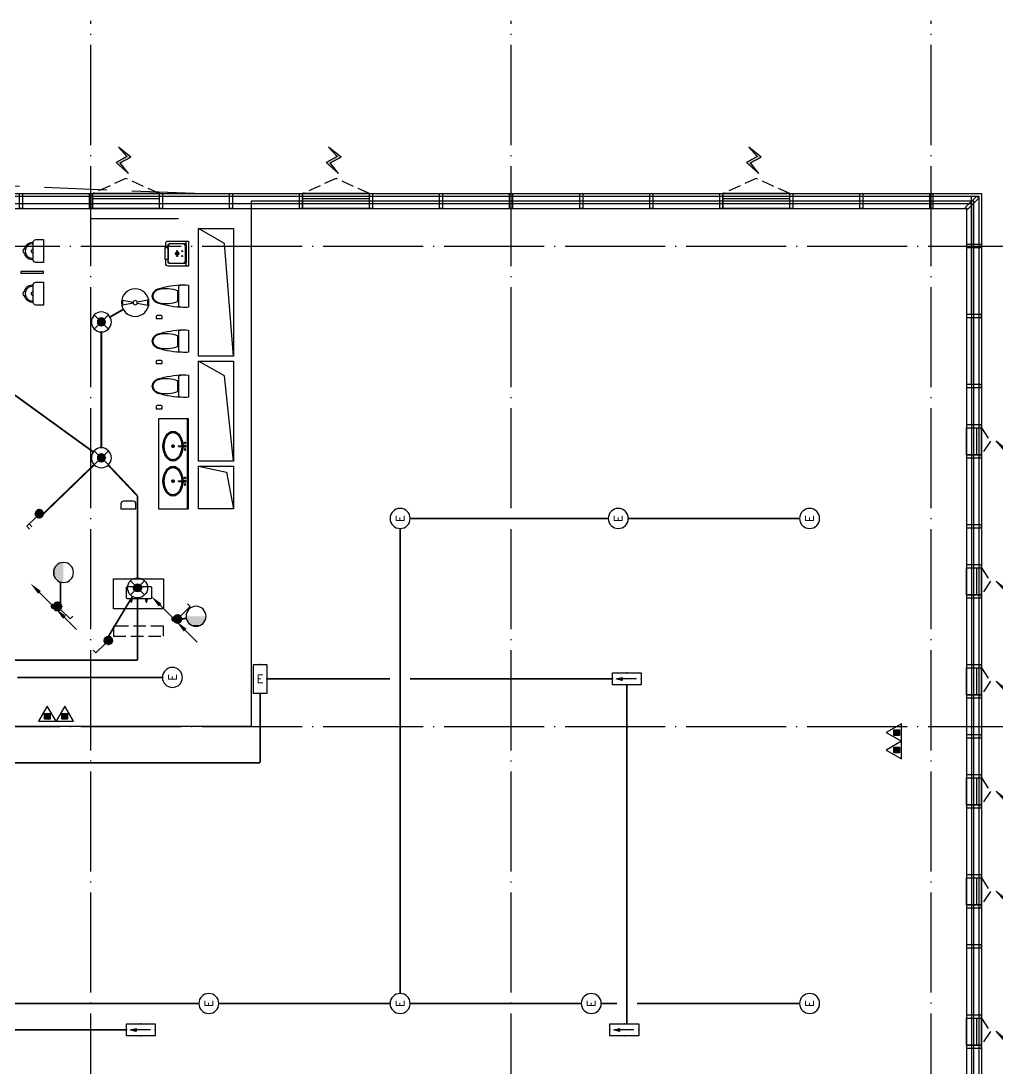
# Model space of a CAD drawing. Extents: x -2209072 to 495824, y -92434 to 572724.
# Drawn here: x 269612 to 289126, y 129070 to 150000 of the extents above; entities that cross this region are included whole.
import ezdxf
from ezdxf.enums import TextEntityAlignment as Align

# ---------------------------------------------------------------- set-up
doc = ezdxf.new("R2010")
doc.units = 0
doc.header["$LTSCALE"] = 1000
doc.header["$MEASUREMENT"] = 0
for name, pattern in [('6#7#幕墙$0$$1$DASH', [0.35, 0.25, -0.1]), ('6#7#幕墙$0$DASH', [0.35, 0.25, -0.1]), ('DASH', [0.35, 0.25, -0.1]), ('X-104 6#7#平面$0$104-1112 结构$0$$AUDIT_BAD_LTYPE1', [0]), ('X-104 6#7#平面$0$DASH', [0.35, 0.25, -0.1]), ('X-104 6#7#平面$0$DOTE', [2.4200000000000004, 2, -0.2, 0.02, -0.2])]:
    doc.linetypes.add(name, pattern=pattern)
doc.layers.get('0').update_dxf_attribs({"linetype": 'CONTINUOUS'})
for name, color, linetype in [('6#7#幕墙$0$04-电动窗', 1, 'CONTINUOUS'), ('6#7#幕墙$0$A-C_玻璃幕墙', 140, 'CONTINUOUS'), ('6#7#幕墙$0$A-C_窗', 140, 'CONTINUOUS'), ('6#7#幕墙$0$A-O_屋面', 201, 'CONTINUOUS'), ('6#7#幕墙$0$A-TECH_结构', 21, 'CONTINUOUS'), ('6#7#幕墙$0$A-金属背板', 30, 'CONTINUOUS'), ('EQUIP-动力', 3, 'CONTINUOUS'), ('EQUIP-照明', 3, 'CONTINUOUS'), ('LWIRE', 4, 'CONTINUOUS'), ('TEL_TEXT', 3, 'CONTINUOUS'), ('WIRE-应急', 2, 'DASH'), ('WIRE-照明', 1, 'CONTINUOUS'), ('X-104 6#7#平面$0$A-C_门', 150, 'CONTINUOUS'), ('X-104 6#7#平面$0$A-I_卫-洁具', 241, 'CONTINUOUS'), ('X-104 6#7#平面$0$A-SUR_看线', 231, 'CONTINUOUS'), ('X-104 6#7#平面$0$A-TECH_结构', 21, 'CONTINUOUS'), ('X-104 6#7#平面$0$A_AXIS-轴线', 36, 'X-104 6#7#平面$0$DOTE'), ('X-104 6#7#平面$0$A_STR-砌块墙', 121, 'CONTINUOUS'), ('X-104 6#7#平面$0$EQUIP_消防-01', 7, 'CONTINUOUS')]:
    doc.layers.add(name, color=color, linetype=linetype)
doc.layers.add('X-104 6#7#平面$0$000套内', color=226, linetype='CONTINUOUS', lineweight=30, plot=False)
doc.styles.add('_TEL_DIM', font='SIMPLEX', dxfattribs={"width": 0.8, "height": 3.5, "bigfont": 'HZTXT'})
doc.styles.get("Standard").update_dxf_attribs({"font": 'gbenor.shx', "bigfont": 'gbcbig.shx'})

# ---------------------------------------------------------------- blocks, each defined once
blk = doc.blocks.new('X-104 6#7#平面$0$gdfhgh')
at = {"layer": 'X-104 6#7#平面$0$A-TECH_结构'}
for points in [[(-13949.9988159241, 17000.00690131704), (-14130.25940066471, 19253.65571291689), (-14650.01309104642, 19550.00696363833)], [(-13950.012933149, 14900.01383486899), (-14130.27259844722, 16603.66986605473), (-14650.01287244412, 16900.01392670034)], [(-14650.01291631593, 14800.01390746157), (-14092.00567780575, 14682.55829400037), (-13950.01276622235, 13950.0138348722)]]:
    blk.add_lwpolyline(points, dxfattribs=at)
for points in [[(-14650.01309104642, 19550.00696363833), (-13950.00003277382, 19549.99999188408), (-13949.99957905343, 17000.00695494551), (-14650.01263732609, 17000.01392669976)], [(-14650.01287244412, 16900.01392670034), (-13950.01282032381, 16900.01385410951), (-13950.01286276482, 14900.01383486958), (-14650.01291488513, 14900.01390746047)], [(-14650.01291631593, 14800.01390746157), (-13950.01276622235, 14800.01390746157), (-13950.01276622235, 13950.0138348722), (-14650.01291631593, 13950.0138348722)]]:
    blk.add_lwpolyline(points, close=True, dxfattribs=at)
blk = doc.blocks.new('X-104 6#7#平面$0$meae')
for p, q in [((-215.039999999979, 0), (-243.7679999999818, 0)), ((-210, 5.039999999979045), (-210, 32.76000000000931)), ((-176.7359999999753, 0), (-204.9599999999627, 0)), ((-99.54815868195146, 8), (21.68149024352897, 14.3899337600451)), ((-99.54815868195146, -7.999999999941792), (-99.54815868195146, 8)), ((21.68149024352897, -14.3899337601033), (21.68149024352897, 14.3899337600451)), ((-210, -32.25599999999395), (-210, -5.039999999979045)), ((-99.54815868195146, -8.000000000058208), (21.68149024352897, -14.3899337601033))]:
    blk.add_line(p, q)
at = {"const_width": 0.8399999999999999}
blk.add_lwpolyline([(-209.5800000000163, -0.1400000000139698, -0.9999999999999999), (-210.4199999999837, -0.1400000000139698, -0.9999999999999999)], format="xyb", close=True, dxfattribs=at)
for points in [[(17.19145484233741, 81.35012003820157), (40, 81.35012003820157), (39.99999999994179, 51.35012003820157), (17.1914548422792, 51.35012003820157)], [(21.68149024352897, 21.35012003820157), (40, 21.35012003820157), (40, -21.35012003820157), (21.68149024352897, -21.35012003820157)], [(17.19145484233741, -81.35012003820157), (40, -81.35012003820157), (39.99999999994179, -51.35012003820157), (17.1914548422792, -51.35012003820157)]]:
    blk.add_lwpolyline(points, close=True)
blk.add_circle((-210, 0), 25.2)
blk.add_ellipse((-210, 0), major_axis=(0, -296.8388870928175), ratio=0.6737661697857759)
at = {"color": 8}
blk.add_open_spline([(-210, -271.838887092832), (-201.6286662275088, -271.838887092832), (-193.2556980797672, -270.8834744876949), (-176.5567826171755, -267.0318226981908), (-168.2292954665609, -264.1331208487391), (-151.7464247078751, -256.3412992825033), (-143.592075161112, -251.4461166422116), (-127.6688291439204, -239.6628589069005), (-119.9016611408442, -232.7743547918508), (-105.0053654383519, -217.100718463771), (-97.87740360945463, -208.3160983382841), (-84.50442564953119, -189.0367220979533), (-78.25994529254967, -178.5426552897552), (-66.86596525227651, -156.1005802754662), (-61.71665413689334, -144.1531549534993), (-52.68240508378949, -119.1104159536771), (-48.79751711455174, -106.0155586157343), (-42.41598126577446, -79.01830609660828), (-39.91934085072717, -65.11628590768669), (-36.39207964838715, -36.86706837144447), (-35.3614577781409, -22.5202054088586), (-34.79793056182098, 6.244822261855006), (-35.26502483320655, 20.66266644134885), (-37.68259151588427, 49.19399507466005), (-39.63306519814068, 63.30715293157846), (-44.95700291811954, 90.86129060061648), (-48.33046480413759, 104.3019146881416), (-56.39392556494568, 130.1611448710319), (-61.0838973345235, 142.5793309712317), (-71.62818411248736, 166.0733063118532), (-77.48238030000357, 177.1485642623738), (-90.15903716551838, 197.6798496269621), (-96.98112566315103, 207.1352148510632), (-111.3602107425686, 224.2113378457143), (-118.9163064261083, 231.8314545630128), (-134.510733252624, 245.1036245926516), (-142.547481424408, 250.7556368449004), (-158.868371842138, 260.0530890176306), (-167.1509793659789, 263.6999722997425), (-183.7976203592261, 269.0257272459567), (-192.162095878215, 270.7072330619558), (-208.8995512870024, 272.153067119536), (-217.2755150526064, 271.9185741905239), (-234.0031495776493, 269.526916392555), (-242.3573442720808, 267.3679324407713), (-258.9526960913208, 261.0731867576833), (-267.1936322519905, 256.9349128940958), (-283.3781850557425, 246.65468100406), (-291.3201072766096, 240.5117016318836), (-306.6623222918133, 226.2813428560039), (-314.0611830068519, 218.1942343084957), (-328.0653621423407, 200.2301868745126), (-334.6699371464783, 190.353927289194), (-346.859358667396, 169.044026111078), (-352.4439172392595, 157.6110181525), (-362.4072642970132, 133.476927122334), (-366.7859668953461, 120.7763437553076), (-374.1964356524404, 94.43610308453208), (-377.2281845823745, 80.79684587812517), (-381.8495765395346, 52.93462008907227), (-383.4392193020904, 38.71199739631265), (-385.1273327118251, 10.0537408667733), (-385.225804392132, -4.381569712015335), (-383.9285565786413, -33.08909023553133), (-382.5328362500295, -47.36097819061251), (-378.2902226594742, -75.36972922243876), (-375.4433290168527, -89.10625087702647), (-368.3874579074909, -115.6863969620317), (-364.1784936326439, -128.529630749661), (-354.5335200406262, -152.9902308470919), (-349.097582319926, -164.6071133053629), (-337.1786070214584, -186.3198765731067), (-330.6958189697471, -196.415140855941), (-316.9037533847149, -214.843760280055), (-309.5951420506462, -223.1764269854757), (-294.4000191528467, -237.9131964488188), (-286.5148495539906, -244.3169298697612), (-270.41386736813, -255.1213227973203), (-262.1997869724291, -259.5227866767091), (-245.6385630253353, -266.3373192788567), (-237.2919559226721, -268.7527736420161), (-222.6272707111784, -271.2949484957498), (-216.3134306632564, -271.838887092832), (-210, -271.838887092832)], degree=3, knots=[0, 0, 0, 0, 0.1541728099079682, 0.1541728099079682, 0.3083456198159364, 0.3083456198159364, 0.4625184297239047, 0.4625184297239047, 0.6166912396318729, 0.6166912396318729, 0.7708640495398411, 0.7708640495398411, 0.9250368594478093, 0.9250368594478093, 1.079209669355778, 1.079209669355778, 1.233382479263746, 1.233382479263746, 1.387555289171714, 1.387555289171714, 1.541728099079682, 1.541728099079682, 1.69590090898765, 1.69590090898765, 1.850073718895619, 1.850073718895619, 2.004246528803587, 2.004246528803587, 2.158419338711555, 2.158419338711555, 2.312592148619523, 2.312592148619523, 2.466764958527492, 2.466764958527492, 2.62093776843546, 2.62093776843546, 2.775110578343428, 2.775110578343428, 2.929283388251396, 2.929283388251396, 3.083456198159364, 3.083456198159364, 3.237629008067333, 3.237629008067333, 3.391801817975301, 3.391801817975301, 3.545974627883269, 3.545974627883269, 3.700147437791237, 3.700147437791237, 3.854320247699206, 3.854320247699206, 4.008493057607174, 4.008493057607174, 4.162665867515142, 4.162665867515142, 4.31683867742311, 4.31683867742311, 4.471011487331078, 4.471011487331078, 4.625184297239047, 4.625184297239047, 4.779357107147015, 4.779357107147015, 4.933529917054983, 4.933529917054983, 5.087702726962951, 5.087702726962951, 5.24187553687092, 5.24187553687092, 5.396048346778888, 5.396048346778888, 5.550221156686856, 5.550221156686856, 5.704393966594824, 5.704393966594824, 5.858566776502792, 5.858566776502792, 6.012739586410761, 6.012739586410761, 6.166912396318729, 6.166912396318729, 6.283185307179586, 6.283185307179586, 6.283185307179586, 6.283185307179586], dxfattribs=at)
blk = doc.blocks.new('X-104 6#7#平面$0$hgfasg')
for p, q in [((107.6506163835293, 211.7636099999945), (-107.650638883526, 211.7636099999945)), ((-220.78125, 0), (220.78125, 0)), ((-209.53125, 202.5), (209.53125, 202.5))]:
    blk.add_line(p, q)
blk.add_lwpolyline([(-209.53125, 202.5), (-220.9312574999931, 151.5815775000083), (-226.3893074999942, 102.226364999995), (-226.3893074999942, 50.1765075000003), (-220.78125, 0)])
for centre, radius, start, end in [((12.18639293921296, 562.4982811024092), 163.5812782416205, 110.4523908064364, 162.7522599272803), ((23.26483596065373, 555.5449209055951), 162.7261878014058, 133.1457353983645, 165.2214349415254), ((-1.124999835155904e-05, 580.3665348804789), 128.7061108459815, 46.85426460163555, 133.1457353983645), ((0, 595.1750179040682), 128.7061108459815, 69.54760919356356, 110.4523908064364), ((-12.18639293921296, 562.4982811024092), 163.5812782416205, 17.24774007271973, 69.54760919356356), ((-23.26485846065043, 555.5449209055951), 162.7261878014058, 14.77856505847465, 46.85426460163555), ((1596.893304158017, 70.5022373952088), 1822.905267548176, 162.7522599272803, 178.7776319832778), ((448.2021256943117, 443.44170022248), 602.2018211347165, 165.2214349415254, 202.6262561226716), ((-448.2021481943084, 443.44170022248), 602.2018211347165, 337.3737438773284, 14.77856505847465), ((-1596.893304158017, 70.5022373952088), 1822.905267548176, 1.222368016722242, 17.24774007271973), ((-236.25, 76.1718824999989), 463.3354349999999, 7.739946000358616, 15.82198200030497), ((-236.25, 76.1718824999989), 463.3354349999999, 350.5376780003206, 7.739946000358616)]:
    blk.add_arc(centre, radius, start, end)
blk = doc.blocks.new('X-104 6#7#平面$0$dsgdfg')
at = {"layer": 'X-104 6#7#平面$0$A_AXIS-轴线'}
for points in [[(93000.00000000017, -4500.000000000786), (93000.00000000006, 60899.99999999913)], [(101400.0000000001, -4500.000000000786), (101399.9999999999, 60899.99999999913)], [(109800.0000000001, -4500.000000000757), (109799.9999999999, 60899.99999999913)], [(-3999.999999999709, 56399.99999999919), (114300.0000000003, 56399.99999999849)], [(-3999.999999999825, 46799.99999999919), (114300.0000000002, 46799.99999999849)]]:
    blk.add_lwpolyline(points, dxfattribs=at)
blk = doc.blocks.new('X-104 6#7#平面$0$hgfd')
at = {"color": 8}
for p, q in [((-38.49999971458601, 228.000000048185), (38.50000028541399, 227.9999999518077)), ((3.335953806526959e-07, 266.5000000000036), (2.372253220528364e-07, 189.5000000000036))]:
    blk.add_line(p, q, dxfattribs=at)
for points in [[(250, -3.504792402964085e-07), (-249.9999999999927, 3.504792402964085e-07), (-249.9999994917889, 406.0000003504792, -0.4142135623732199), (-199.9999994292011, 456.0000002878987), (-119.9999994292084, 456.0000001877597), (-119.9999994166865, 466.000000187767), (120.0000005833208, 465.9999998122548), (120.0000005708062, 455.9999998122548), (200.000000570777, 455.9999997121158, -0.414213562372991), (250.0000005081893, 405.9999996495353)], [(175.000000062566, 49.99999974339516), (-174.9999999374049, 50.00000025659756, -0.4142135623730927), (-199.9999999061183, 75.00000028789145), (-199.9999995230974, 381.0000002878987, -0.414213562373095), (-174.9999994917962, 406.0000002565976), (175.0000005082111, 405.9999997434024, -0.4142135623731322), (200.0000004769245, 380.9999997121085), (200.0000000938744, 74.99999971210127, -0.4142135623730573)], [(250, -3.504792402964085e-07), (-249.9999999999927, 3.504792402964085e-07), (-249.9999999686988, 25.00000035048652, -0.4142135623730971), (-224.9999999373977, 50.00000031918535), (225.0000000625878, 49.99999968082193, -0.4142135623730932), (250.0000000313012, 24.99999964952804)]]:
    blk.add_lwpolyline(points, format="xyb", close=True)
blk.add_lwpolyline([(120.0000005708062, 455.9999998122548), (200.000000570777, 455.9999997121158, -0.414213562373095), (250.0000005081893, 405.9999996495353), (250, -3.504792402964085e-07), (-249.9999999999927, 3.504792402964085e-07), (-249.9999994917889, 406.0000003504792, -0.4142135623730929), (-199.9999994292011, 456.0000002878987), (-119.9999994292084, 456.0000001877597)], format="xyb")
blk.add_lwpolyline([(120.0000005082184, 405.9999998122476), (-119.9999994917889, 406.0000001877524), (-119.9999994166865, 466.000000187767), (120.0000005833208, 465.9999998122548)], close=True)
blk.add_lwpolyline([(150.0000000876389, 69.99999977469633), (-149.9999999123756, 70.00000022531094, -0.4142135623730976), (-199.9999998497879, 120.0000002878915), (-199.9999995543913, 356.0000002878842, -0.414213562373095), (-149.9999994918035, 406.0000002253037), (150.0000005081965, 405.9999997746963, -0.414213562373095), (200.0000004456087, 355.9999997121085), (200.0000001502194, 119.9999997121231, -0.4142135623731096)], format="xyb", close=True, dxfattribs=at)
for centre, radius in [((-49.99999971457146, 228.0000000625914), 10), ((2.854139893315732e-07, 228.0000000000036), 35), ((50.00000028542127, 227.9999999374159), 10), ((-49.99999983975431, 128.0000000625841), 10), ((50.00000016025297, 127.9999999374159), 10)]:
    blk.add_circle(centre, radius)
blk.add_circle((2.854139893315732e-07, 228.0000000000036), 25, dxfattribs=at)
blk = doc.blocks.new('X-104 6#7#平面$0$esafrg')
at = {"layer": 'X-104 6#7#平面$0$A-TECH_结构'}
blk.add_lwpolyline([(59400.00000000524, 58500.00000001559), (111200.0000000052, 58500.00000001559), (111200.0000000052, 37200.00000000979), (59400.00000000524, 37200.00000000979)], close=True, dxfattribs=at)
blk = doc.blocks.new('X-104 6#7#平面$0$dsfg')
at = {"layer": 'X-104 6#7#平面$0$A-I_卫-洁具', "ltscale": 0.1}
for p, q in [((-148.2067023912095, -464.9394409854285), (-154.5966361512546, -411.1732745558111)), ((-125.8167686311062, -411.1732745558111), (-154.5966361512546, -411.1732745558111)), ((-132.2067023911513, -464.9394409854285), (-125.8167686311062, -411.1732745558111)), ((151.7932976087322, -464.9394409854285), (145.4033638486871, -411.1732745558111)), ((145.4033638486871, -411.1732745558111), (174.1832313688355, -411.1732745558111)), ((167.7932976087905, -464.9394409854285), (174.1832313688355, -411.1732745558111)), ((-132.2067023912678, -464.9394409854285), (-148.2067023912095, -464.9394409854285)), ((151.7932976088487, -464.9394409854285), (167.7932976087905, -464.9394409854285))]:
    blk.add_line(p, q, dxfattribs=at)
for points in [[(-499.9999923167052, 0), (499.9999923167052, 0), (499.9999923167052, -600.000322500302), (-499.9999923167052, -600.000322500302)], [(-161.5568224294111, -411.1732745558111), (-161.5568224294111, -402.0140196775756), (-118.856582353008, -402.0140196775756), (-118.856582353008, -411.1732745558111)], [(181.143417646992, -411.1732745558111), (181.143417646992, -402.0140196775756), (138.4431775705889, -402.0140196775756), (138.4431775705889, -411.1732745558111)]]:
    blk.add_lwpolyline(points, close=True, dxfattribs=at)
blk.add_lwpolyline([(259.7932976087905, -172.0140196775756), (259.7932976087905, -382.0140196775756, -0.414213562373095), (239.7932976087905, -402.0140196775756), (-220.2067023912095, -402.0140196775756, -0.4142135623731127), (-240.2067023912095, -382.0140196775756), (-240.206702391195, -172.0140196775756, -0.4142135623730765), (-220.206702391195, -152.0140196775756), (239.7932976087905, -152.0140196775756, -0.414213562373095)], format="xyb", close=True, dxfattribs=at)
blk = doc.blocks.new('X-104 6#7#平面$0$A-toilet-F2$0$A-toilet-F3$0$xb')
for p, q in [((-228.5999999991618, 152.3999999994412), (-228.6000000010245, 9.313225746154785e-10)), ((-228.6000000010245, 9.313225746154785e-10), (228.6000000010245, -9.313225746154785e-10)), ((177.7999999998137, 203.2000000000698), (-177.7999999993481, 203.1999999994878)), ((228.6000000010245, -9.313225746154785e-10), (228.6000000005588, 152.3999999997905))]:
    blk.add_line(p, q)
for centre, radius, start, end in [((-6.349999998696148, 209.549999998766), 171.56755229355, 106.6068803142738, 182.1210963969083), ((-6.349999998696148, 209.549999998766), 146.16755229355, 87.87890362284142, 182.1210963969083), ((9.313225746154785e-10, 342.8999999993248), 63.50000000000001, 1.07073087239469, 178.9292691276053), ((1.396983861923218e-09, 203.1999999987893), 38.1, 0, 180), ((6.350000001490116, 209.549999998766), 146.16755229355, 357.8789036030917, 92.12109637715858), ((6.350000001490116, 209.549999998766), 171.56755229355, 357.8789036030917, 73.39311968572625), ((-177.7999999993481, 152.3999999992084), 50.8, 90, 180), ((177.8000000002794, 152.3999999997905), 50.8, 0, 90)]:
    blk.add_arc(centre, radius, start, end)
blk = doc.blocks.new('6#7#幕墙$0$$TCHSYS$WIN2D')
for p, q in [((-0.5, 0.5), (0.5, 0.5)), ((-0.5, 0.5), (-0.4999999999999999, -0.5)), ((0.5, 0.5), (0.4999999999999998, -0.5)), ((0.5, 0.1666666666666666), (-0.5, 0.1666666666666666)), ((0.5, -0.1666666666666667), (-0.5, -0.1666666666666667)), ((-0.4999999999999999, -0.5), (0.5, -0.5))]:
    blk.add_line(p, q)
blk = doc.blocks.new('6#7#幕墙$0$开启扇')
at = {"layer": '6#7#幕墙$0$04-电动窗'}
h = blk.add_hatch(color=1, dxfattribs=at)
h.dxf.hatch_style = 1
h.paths.add_polyline_path([(821.6062940545053, 978.427971974045), (650.8488076965987, 789.7622141640757), (867.35250232217, 672.4239701773629), (619.2655377878946, 452.7957594048355), (787.9690910027966, 662.5106454425556), (571.4653963772253, 779.8488894292684)])
at = {"layer": '6#7#幕墙$0$04-电动窗', "color": 1}
blk.add_lwpolyline([(821.6062940545053, 978.427971974045), (650.8488076965987, 789.7622141640757), (867.35250232217, 672.4239701773629), (619.2655377878946, 452.7957594048355), (787.9690910027966, 662.5106454425556), (571.4653963772253, 779.8488894292684), (821.6062940545053, 978.427971974045)], close=True, dxfattribs=at)
at = {"layer": '6#7#幕墙$0$A-C_窗', "linetype": '6#7#幕墙$0$DASH'}
blk.add_lwpolyline([(0, 49.99999999714782), (669.9999999999964, 349.9999999971478), (1340, 49.99999999714782)], dxfattribs=at)
at = {"layer": '6#7#幕墙$0$A-C_窗', "xscale": -1340, "yscale": 300, "zscale": 1340, "rotation": 180}
blk.add_blockref('6#7#幕墙$0$$TCHSYS$WIN2D', (670, -100), dxfattribs=at)
blk = doc.blocks.new('6#7#幕墙$0$ii')
blk.add_lwpolyline([(-1339.999257087533, -5.379672802519053e-05), (0.0007429124671034515, -5.379672802519053e-05), (0.0007429124671034515, -150.000053796728), (-1339.999257087533, -150.000053796728)], close=True)
blk = doc.blocks.new('6#7#幕墙$0$werfdfwsfsfsf')
at = {"layer": '6#7#幕墙$0$A-C_玻璃幕墙'}
for points in [[(110500.0121321176, 145529.9931756544), (110500.0121321176, 145469.9931756544), (110800.0060660798, 145469.9931756541), (110800.0060660798, 145529.9931756541)], [(110500.0121321176, 144129.9931756544), (110500.0121321176, 144069.9931756544), (110800.0060660798, 144069.9931756541), (110800.0060660798, 144129.9931756541)], [(110500.0121321176, 142729.9931756544), (110500.0121321176, 142669.9931756544), (110800.0060660798, 142669.9931756541), (110800.0060660798, 142729.9931756541)], [(110500.0121321176, 141329.9931756544), (110500.0121321176, 141269.9931756544), (110800.0060660798, 141269.9931756541), (110800.0060660798, 141329.9931756541)], [(110500.0121321176, 139929.9931756544), (110500.0121321176, 139869.9931756544), (110800.0060660798, 139869.9931756541), (110800.0060660798, 139929.9931756541)], [(110500.0121321176, 138529.9931756544), (110500.0121321176, 138469.9931756544), (110800.0060660798, 138469.9931756541), (110800.0060660798, 138529.9931756541)], [(110500.0121321176, 137129.9931756544), (110500.0121321176, 137069.9931756544), (110800.0060660798, 137069.9931756541), (110800.0060660798, 137129.9931756541)], [(110500.0121321176, 135729.9931756544), (110500.0121321176, 135669.9931756544), (110800.0060660798, 135669.9931756541), (110800.0060660798, 135729.9931756541)], [(110500.0121321176, 134329.9931756544), (110500.0121321176, 134269.9931756544), (110800.0060660798, 134269.9931756541), (110800.0060660798, 134329.9931756541)], [(110500.0121321176, 132929.9931756544), (110500.0121321176, 132869.9931756544), (110800.0060660798, 132869.9931756541), (110800.0060660798, 132929.9931756541)], [(110500.0121321175, 131529.9931756544), (110500.0121321175, 131469.9931756544), (110800.0060660798, 131469.9931756541), (110800.0060660798, 131529.9931756541)], [(110500.0121321175, 130129.9931756544), (110500.0121321175, 130069.9931756544), (110800.0060660798, 130069.9931756541), (110800.0060660798, 130129.9931756541)], [(110500.0121321175, 128729.9931756544), (110500.0121321175, 128669.9931756544), (110800.0060660798, 128669.9931756541), (110800.0060660798, 128729.9931756541)], [(110500.0121321175, 127329.9931756544), (110500.0121321175, 127269.9931756544), (110800.0060660798, 127269.9931756541), (110800.0060660798, 127329.9931756541)], [(110500.0121321175, 125929.9931756544), (110500.0121321175, 125869.9931756544), (110800.0060660798, 125869.9931756541), (110800.0060660798, 125929.9931756541)]]:
    blk.add_lwpolyline(points, close=True, dxfattribs=at)
blk = doc.blocks.new('6#7#幕墙$0$gdfgfdgdfgdfg')
at = {"layer": '6#7#幕墙$0$A-C_玻璃幕墙'}
for points in [[(91570.00606605326, 146550.0068243224), (91630.00606605326, 146550.0068243224), (91630.00606605361, 146249.9931760395), (91570.00606605361, 146249.9931760395)], [(92970.00606605326, 146550.0068243224), (93030.00606605326, 146550.0068243224), (93030.00606605361, 146249.9931760395), (92970.00606605361, 146249.9931760395)], [(94370.00606605326, 146550.0068243224), (94430.00606605326, 146550.0068243224), (94430.00606605361, 146249.9931760395), (94370.00606605361, 146249.9931760395)], [(95770.00606605326, 146550.0068243224), (95830.00606605326, 146550.0068243224), (95830.00606605361, 146249.9931760395), (95770.00606605361, 146249.9931760395)], [(97170.00606605326, 146550.0068243224), (97230.00606605326, 146550.0068243224), (97230.00606605361, 146249.9931760395), (97170.00606605361, 146249.9931760395)], [(98570.00606605326, 146550.0068243224), (98630.00606605326, 146550.0068243224), (98630.00606605361, 146249.9931760395), (98570.00606605361, 146249.9931760395)], [(99970.00606605326, 146550.0068243224), (100030.0060660533, 146550.0068243224), (100030.0060660536, 146249.9931760395), (99970.00606605361, 146249.9931760395)], [(101370.0060660533, 146550.0068243224), (101430.0060660533, 146550.0068243224), (101430.0060660536, 146249.9931760395), (101370.0060660536, 146249.9931760395)], [(102770.0060660533, 146550.0068243224), (102830.0060660533, 146550.0068243224), (102830.0060660536, 146249.9931760395), (102770.0060660536, 146249.9931760395)], [(104170.0060660533, 146550.0068243224), (104230.0060660533, 146550.0068243224), (104230.0060660536, 146249.9931760395), (104170.0060660536, 146249.9931760395)], [(105570.0060660533, 146550.0068243224), (105630.0060660533, 146550.0068243224), (105630.0060660536, 146249.9931760395), (105570.0060660536, 146249.9931760395)], [(106970.0060660533, 146550.0068243224), (107030.0060660533, 146550.0068243224), (107030.0060660536, 146249.9931760395), (106970.0060660536, 146249.9931760395)], [(108370.0060660533, 146550.0068243224), (108430.0060660533, 146550.0068243224), (108430.0060660536, 146249.9931760395), (108370.0060660536, 146249.9931760395)], [(109770.0060660533, 146550.0068243224), (109830.0060660533, 146550.0068243224), (109830.0060660536, 146249.9931760395), (109770.0060660536, 146249.9931760395)]]:
    blk.add_lwpolyline(points, close=True, dxfattribs=at)
blk = doc.blocks.new('6#7#幕墙$0$saklshkjdhkjsa')
at = {"layer": '6#7#幕墙$0$04-电动窗'}
h = blk.add_hatch(color=1, dxfattribs=at)
h.dxf.hatch_style = 1
h.paths.add_polyline_path([(102.2338169860595, 870.4167038586456), (272.9913033439661, 681.7509460486763), (56.48760871839477, 564.4127020619635), (304.5745732526702, 344.7844912894361), (135.8710200377682, 554.4993773271563), (352.3747146633395, 671.837621313869)])
at = {"layer": '6#7#幕墙$0$04-电动窗', "color": 1}
blk.add_lwpolyline([(102.2338169860595, 870.4167038586456), (272.9913033439661, 681.7509460486763), (56.48760871839477, 564.4127020619635), (304.5745732526702, 344.7844912894361), (135.8710200377682, 554.4993773271563), (352.3747146633395, 671.837621313869), (102.2338169860595, 870.4167038586456)], close=True, dxfattribs=at)
at = {"layer": '6#7#幕墙$0$A-C_玻璃幕墙'}
for points in [[(30, 50), (30, -250), (-30, -250), (-30, 50.02057706948108), (30.04609127351432, 50.02765407432162)], [(630.004855821433, 50), (630.004855821433, -250), (570.004855821433, -250), (570.004855821433, 50.02057706948108), (630.0509470949473, 50.02765407432162)]]:
    blk.add_lwpolyline(points, dxfattribs=at)
at = {"layer": '6#7#幕墙$0$A-C_窗', "linetype": 'ByBlock'}
for p, q in [((30, 50), (570.0130047173589, 50.00101096995786)), ((30, -250), (30, 50)), ((570.0130047173589, -249.9989890300421), (570.0130047173589, 50.00101096995786)), ((570.0130047173589, -49.99898903004214), (30, -50)), ((570.0130047173589, -149.9989890300421), (30, -150)), ((30, -250), (570.0130047173589, -249.9989890300421))]:
    blk.add_line(p, q, dxfattribs=at)
at = {"layer": '6#7#幕墙$0$A-C_窗', "linetype": '6#7#幕墙$0$$1$DASH'}
blk.add_lwpolyline([(570.0054820330115, 50.00101106122747), (300.0024279106292, 229.9969669721031), (30, 50.0000000000291)], dxfattribs=at)
blk = doc.blocks.new('6#7#幕墙$0$A$C616A6375')
at = {"layer": '6#7#幕墙$0$A-C_玻璃幕墙', "xscale": -1, "rotation": 270}
for p in [(-50.01137385820039, 16679.98635133788), (-50.01137386175105, 13879.9863513696), (-50.00000000005821, 11879.98149554817), (-50.00606605585199, 9679.986351369604), (-50.00530780357076, 7679.981495548171), (-49.98256010306068, 4879.981495548185)]:
    blk.add_blockref('6#7#幕墙$0$saklshkjdhkjsa', p, dxfattribs=at)
blk = doc.blocks.new('6#7#幕墙$0$jiao')
at = {"layer": '6#7#幕墙$0$A-C_窗'}
blk.add_lwpolyline([(51078.78679657619, -1171.21396170968), (51307.57359314061, -1400.000758274084), (51350.0000000118, -1357.574351402891), (51121.21320344738, -1128.787554838487)], close=True, dxfattribs=at)
blk = doc.blocks.new('6#7#幕墙$0$AUDIT_I_180910175819-0')
blk.add_lwpolyline([(-970.0129057173326, -5.379613548939233e-05), (0.0007429124671034515, -5.379672802519053e-05), (0.0007429124671034515, -150.000053796728), (-970.0129057173326, -150.0000537961356)], close=True)
blk = doc.blocks.new('6#7#幕墙')
at = {"layer": '6#7#幕墙$0$A-C_玻璃幕墙'}
for points in [[(236412.0235199668, 146550.0068243258), (288812.0235199668, 146550.0068243257), (288812.0235199669, 124650.0068243199), (236412.023519967, 124650.0068243201)], [(236462.0235199668, 146500.0068243258), (288762.0235199668, 146500.0068243257), (288762.0235199669, 124700.0068243199), (236462.023519967, 124700.0068243201)], [(236612.0235199668, 146350.0068243258), (288612.0235199668, 146350.0068243257), (288612.0235199669, 124850.0068243199), (236612.023519967, 124850.0068243201)]]:
    blk.add_lwpolyline(points, close=True, dxfattribs=at)
at = {"layer": '6#7#幕墙$0$A-O_屋面', "linetype": '6#7#幕墙$0$DASH', "ltscale": 5}
blk.add_lwpolyline([(273080.4280450331, 146550.0068243053), (233812.0227616904, 148130.0068242983), (233812.0227616904, 123350.0068242983), (274112.0227616886, 123350.0068242983), (274112.0227616886, 124650.0104818161)], dxfattribs=at)
at = {"layer": '6#7#幕墙$0$A-TECH_结构'}
blk.add_lwpolyline([(236712.0235199668, 146250.0068243258), (288512.0235199668, 146250.0068243257), (288512.0235199669, 124950.0068243199), (236712.023519967, 124950.0068243201)], close=True, dxfattribs=at)
at = {"layer": '6#7#幕墙$0$A-金属背板'}
for points in [[(270982.183980482, 146500.0068243253), (270982.183980482, 146490.0068243252), (269642.0394445927, 146490.0068243257), (269642.0394445927, 146500.0068243257)], [(273782.1839804821, 146500.0068243257), (273782.1839804821, 146490.0068243257), (272442.0394445928, 146490.0068243261), (272442.0394445928, 146500.0068243262)], [(275182.1839804821, 146500.0068243274), (275182.1839804821, 146490.0068243273), (273842.0394445928, 146490.0068243278), (273842.0394445928, 146500.0068243278)]]:
    blk.add_lwpolyline(points, close=True, dxfattribs=at)
at = {"layer": '6#7#幕墙$0$A-C_玻璃幕墙', "xscale": -1, "rotation": 359.9999999999999}
for p in [(272382.0235199403, 146500.0000000193), (276582.0235199403, 146500.0000000242), (284982.0235199403, 146500.000000019)]:
    blk.add_blockref('6#7#幕墙$0$开启扇', p, dxfattribs=at)
at = {"layer": '6#7#幕墙$0$A-C_玻璃幕墙', "rotation": 90}
for name, p in [('6#7#幕墙$0$AUDIT_I_180910175819-0', (288612.0295322211, 146499.9916744638)), ('6#7#幕墙$0$ii', (288612.0174000959, 145469.9924327772)), ('6#7#幕墙$0$ii', (288612.0234661701, 145469.992432745)), ('6#7#幕墙$0$ii', (288612.0234661701, 144069.992432713))]:
    blk.add_blockref(name, p, dxfattribs=at)
at = {"layer": '6#7#幕墙$0$A-C_窗'}
for name, p in [('6#7#幕墙$0$gdfgfdgdfgdfg', (178012.017453887, 3.361492417752743e-09)), ('6#7#幕墙$0$werfdfwsfsfsf', (178012.017453887, 3.361492417752743e-09)), ('6#7#幕墙$0$A$C616A6375', (288812.0235199669, 124620.0068242878))]:
    blk.add_blockref(name, p, dxfattribs=at)
at = {"layer": '6#7#幕墙$0$A-C_窗', "xscale": -1, "rotation": 180}
blk.add_blockref('6#7#幕墙$0$jiao', (237412.0235199551, 145100.0060660516), dxfattribs=at)
blk = doc.blocks.new('X-104 6#7#平面$0$$TWTSYS$00000546')
h = blk.add_hatch()
h.set_pattern_fill('ANSI31', color=256, scale=200, style=0)
h.set_pattern_definition([(45, (-38543.80223862439, -6670.830405693208), (-17.67766952966369, 17.67766952966369), [])])
h.paths.add_polyline_path([(-64.92232553117356, 173.7449990885525), (64.922325531159, 173.7449990885525), (64.922325531159, 43.90034802621994), (-64.92232553117356, 43.90034802621994)])
for points in [[(0, 343.6163707387423), (-198.3870041439732, 0), (198.3870041439732, 0)], [(-64.92232553117356, 173.7449990885525), (64.922325531159, 173.7449990885525), (64.922325531159, 43.90034802621994), (-64.92232553117356, 43.90034802621994)]]:
    blk.add_lwpolyline(points, close=True)
blk = doc.blocks.new('X-104 6#7#平面$0$灭火器2')
at = {"layer": 'X-104 6#7#平面$0$EQUIP_消防-01', "xscale": 0.88, "yscale": 0.88, "zscale": 0.88, "rotation": 90}
for p in [(-4049632.307172487, -27063.59765158896), (-4049632.307172487, -27412.75877888245)]:
    blk.add_blockref('X-104 6#7#平面$0$$TWTSYS$00000546', p, dxfattribs=at)
blk = doc.blocks.new('X-104 6#7#平面$0$A$C61334207')
at = {"layer": 'X-104 6#7#平面$0$EQUIP_消防-01', "rotation": 270}
blk.add_blockref('X-104 6#7#平面$0$灭火器2', (297552.051139835, -3913630.444119233), dxfattribs=at)
at = {"layer": 'X-104 6#7#平面$0$EQUIP_消防-01'}
blk.add_blockref('X-104 6#7#平面$0$灭火器2', (4336846.18616313, 162840.0412685621), dxfattribs=at)
blk = doc.blocks.new('X-104 6#7#平面')
at = {"layer": 'X-104 6#7#平面$0$000套内'}
blk.add_lwpolyline([(260911.9073130904, 135350.1160142448), (260911.9073130904, 131550.1160141304), (252411.9205300011, 131550.1188206439), (252411.9205300011, 126500.1432936778), (251411.9152534887, 126500.1436051316), (251411.915253488, 124800.1190229884), (288661.913571727, 124800.115974308), (288661.9135717273, 146400.1159743153), (274211.9143496174, 146400.1159407535), (274211.9143497943, 135900.1159811351), (264761.9196377833, 135900.1160033105), (264761.9196377987, 135400.1228387098), (262961.9196377915, 135400.1228387095), (262961.9196377761, 135900.1160071419), (261711.9135717334, 135900.1160101605), (260911.9133791408, 135900.1228386009), (260911.9073130904, 135350.1160142448)], dxfattribs=at)
at = {"layer": 'X-104 6#7#平面$0$A-C_门', "linetype": 'X-104 6#7#平面$0$DASH'}
blk.add_lwpolyline([(271461.9066513114, 137700.1364813057), (272461.9066513142, 137700.1364813056), (272461.9066513142, 137900.1363921392), (271461.9066513114, 137900.1363921392)], close=True, dxfattribs=at)
at = {"layer": 'X-104 6#7#平面$0$A-I_卫-洁具', "ltscale": 0.1}
blk.add_lwpolyline([(270061.9067150902, 144990.137149164), (269611.9067150902, 144990.137149164), (269611.9067142863, 144960.1371608635), (270061.9067143749, 144960.1371488064), (270061.9067150902, 144990.137149164)], dxfattribs=at)
at = {"layer": 'X-104 6#7#平面$0$A-I_卫-洁具'}
for points in [[(272416.906556408, 144110.1413944533), (272336.906556408, 144110.1413944533, 0.414213562373095), (272316.906556408, 144090.1413944533), (272316.906556408, 144050.1413944533), (272436.906556408, 144050.1413944533), (272436.906556408, 144090.1413944533, 0.414213562373095)], [(272416.906556408, 143210.1413944532), (272336.906556408, 143210.1413944532, 0.414213562373095), (272316.906556408, 143190.1413944532), (272316.906556408, 143150.1413944532), (272436.906556408, 143150.1413944532), (272436.906556408, 143190.1413944532, 0.414213562373095)], [(272416.906556408, 142310.1413944532), (272336.906556408, 142310.1413944532, 0.414213562373095), (272316.906556408, 142290.1413944532), (272316.906556408, 142250.1413944532), (272436.906556408, 142250.1413944532), (272436.906556408, 142290.1413944532, 0.414213562373095)], [(271861.9066057038, 140400.141426686), (271661.9066057038, 140400.141426686, 0.414213562373095), (271611.9066057038, 140350.141426686), (271611.9066057038, 140250.141426686), (271911.9066057038, 140250.141426686), (271911.9066057038, 140350.141426686, 0.414213562373095)]]:
    blk.add_lwpolyline(points, format="xyb", close=True, dxfattribs=at)
at = {"layer": 'X-104 6#7#平面$0$A-I_卫-洁具', "ltscale": 0.1}
blk.add_lwpolyline([(272961.9068129347, 140250.1368774902), (272961.9068129346, 142050.1368774902), (272361.9068129348, 142050.1368774902), (272361.9068129348, 140250.1368774902)], close=True, dxfattribs=at)
at = {"layer": 'X-104 6#7#平面$0$A-I_卫-洁具'}
blk.add_lwpolyline([(272931.9057141426, 142050.141740785), (272931.9064559762, 140250.1414181094), (272961.9064559762, 140250.1414181094), (272961.9064559765, 142050.141808425), (272931.9057141426, 142050.141808816)], dxfattribs=at)
at = {"layer": 'X-104 6#7#平面$0$A-SUR_看线', "linetype": 'X-104 6#7#平面$0$104-1112 结构$0$$AUDIT_BAD_LTYPE1'}
blk.add_line((271011.8370402011, 146049.4926141434), (272761.8401276105, 146049.4938936092), dxfattribs=at)
at = {"linetype": 'X-104 6#7#平面$0$104-1112 结构$0$$AUDIT_BAD_LTYPE1'}
blk.add_blockref('X-104 6#7#平面$0$A$C61334207', (0.116014253123808, 0.1160142530073927), dxfattribs=at)
for name, p in [('6#7#幕墙', (0, 0)), ('X-104 6#7#平面$0$dsgdfg', (178011.9014389009, 89100.14331225841))]:
    blk.add_blockref(name, p)
at = {"layer": 'X-104 6#7#平面$0$A-I_卫-洁具', "ltscale": 0.1, "xscale": -1, "rotation": 90}
for p in [(270061.9067147325, 145400.1371489852), (270061.9067147325, 144550.1371489852)]:
    blk.add_blockref('X-104 6#7#平面$0$A-toilet-F2$0$A-toilet-F3$0$xb', p, dxfattribs=at)
at = {"layer": 'X-104 6#7#平面$0$A-I_卫-洁具', "ltscale": 0.1, "rotation": 90}
blk.add_blockref('X-104 6#7#平面$0$hgfd', (272961.9067893677, 145350.1367430887), dxfattribs=at)
at = {"layer": 'X-104 6#7#平面$0$A-I_卫-洁具', "ltscale": 0.1, "extrusion": (0, 0, -1), "zscale": -1, "rotation": 270}
for p in [(-272961.9067379084, 144500.1367415382), (-272961.9067379084, 143600.1367415382), (-272961.9067379084, 142700.1367415382)]:
    blk.add_blockref('X-104 6#7#平面$0$hgfasg', p, dxfattribs=at)
at = {"layer": 'X-104 6#7#平面$0$A-I_卫-洁具', "ltscale": 0.1}
for name, p in [('X-104 6#7#平面$0$meae', (272861.9068129348, 141500.13687749)), ('X-104 6#7#平面$0$meae', (272861.9068115052, 140800.13687749)), ('X-104 6#7#平面$0$dsfg', (271961.9066897287, 138850.1368185994))]:
    blk.add_blockref(name, p, dxfattribs=at)
at = {"layer": 'X-104 6#7#平面$0$A-TECH_结构'}
blk.add_blockref('X-104 6#7#平面$0$gdfhgh', (287811.9196377842, 126300.1228385415), dxfattribs=at)
at = {"layer": 'X-104 6#7#平面$0$A_STR-砌块墙'}
blk.add_blockref('X-104 6#7#平面$0$esafrg', (177311.9203960663, 87750.12283854658), dxfattribs=at)
blk = doc.blocks.new('$equip$00001838')
blk.add_circle((0, 0), 0.5)
at = {"color": 7, "style": '_TEL_DIM'}
blk.add_attdef('$TEXT$', text='', height=0.4, dxfattribs=at).set_placement((0, 0), align=Align.MIDDLE_CENTER)
at = {"color": 7, "style": '_TEL_DIM', "flags": 1}
blk.add_attdef('A', text='', height=2e-05, dxfattribs=at).set_placement((0, 0), align=Align.MIDDLE_CENTER)
blk = doc.blocks.new('$equip_U$00000189(HT0843)')
at = {"color": 2}
for p, q in [((-0.7199999999938882, 0.6599999999998545), (-0.7199999999938882, 0)), ((0.7200000000084401, 0.6599999999998545), (-0.7199999999938882, 0.6599999999998545)), ((0.7200000000084401, 0), (0.7200000000084401, 0.6599999999998545)), ((-0.7199999999938882, 0), (0.7200000000084401, 0))]:
    blk.add_line(p, q, dxfattribs=at)
at = {"color": 2, "const_width": 0.0125}
for points in [[(0.7200000000084401, 0.6599999999998545), (0.7200000000084401, 0.6599999999998545), (-0.7199999999938882, 0.6599999999998545)], [(-0.7199999999938882, 0.6599999999998545), (-0.7199999999938882, 0)], [(0.7200000000084401, 0), (0.7200000000084401, 0.6599999999998545)], [(-0.7199999999938882, 0), (0.7200000000084401, 0)]]:
    blk.add_lwpolyline(points, dxfattribs=at)
at = {"color": 2}
blk.add_lwpolyline([(-0.7199999999938882, 0.6599999999998545), (-0.7199999999938882, 0)], dxfattribs=at)
for p in [(7.275957614183426e-12, 0.6599999999998545), (-0.7199999999938882, 0.3299999999999272), (7.275957614183426e-12, 0), (0.7200000000084401, 0.3299999999999272)]:
    blk.add_point(p)
at = {"color": 7, "style": '_TEL_DIM'}
blk.add_attdef('$TEXT$', text='', height=0.4, dxfattribs=at).set_placement((7.275957614183426e-12, 0.3299999999999272), align=Align.MIDDLE_CENTER)
at = {"color": 7, "style": '_TEL_DIM', "flags": 1}
blk.add_attdef('A', text='', height=2.5e-05, dxfattribs=at).set_placement((7.275957614183426e-12, 0), align=Align.MIDDLE_CENTER)
blk = doc.blocks.new('$equip$00002540')
blk.add_hatch(color=256).paths.add_polyline_path([(0.2400000000016007, 0.3720000000030268), (0.2400000000016007, 0.2280000000064319), (0.5280000000020664, 0.3000000000029104)])
for p, q in [((-0.7199999999975262, 0.6000000000058208), (-0.7199999999975262, 0)), ((0.7199999999975262, 0.6000000000058208), (-0.7199999999975262, 0.6000000000058208)), ((0.7199999999975262, 0), (0.7199999999975262, 0.6000000000058208)), ((-0.7199999999975262, 0), (0.7199999999975262, 0)), ((0.2400000000016007, 0.3720000000030268), (0.2400000000016007, 0.2280000000064319)), ((0.5280000000020664, 0.3000000000029104), (0.2400000000016007, 0.3720000000030268)), ((0.2400000000016007, 0.2280000000064319), (0.5280000000020664, 0.3000000000029104))]:
    blk.add_line(p, q)
at = {"color": 7}
blk.add_line((-0.4800000000032014, 0.3000000000029104), (0.4800000000032014, 0.3000000000029104), dxfattribs=at)
at = {"const_width": 0.02}
blk.add_lwpolyline([(-0.7199999999975262, 0.6000000000058208), (-0.7199999999975262, 0), (0.7199999999975262, 0), (0.7199999999975262, 0.6000000000058208), (-0.7199999999975262, 0.6000000000058208), (-0.7199999999975262, 0)], dxfattribs=at)
for p in [(0, 0.6000000000058208), (-0.7199999999975262, 0.3000000000029104), (0, 0), (0.7199999999975262, 0.3000000000029104)]:
    blk.add_point(p)
at = {"color": 7, "style": '_TEL_DIM', "flags": 1}
blk.add_attdef('A', text='', height=2e-05, dxfattribs=at).set_placement((0, 0), align=Align.MIDDLE_CENTER)
blk = doc.blocks.new('$equip$00001151')
blk.add_circle((0, 0.5), 0.5)
for points in [[(0.4330127085668209, 0.2500000115614966), (-0.4330126952190767, 0.2499999884385034), (0.5, 0.5000000133477442), (-0.5, 0.4999999866522558)], [(0.2500000115578587, 0.0669873047809233), (-0.2499999884421413, 0.06698729143317905), (0.4330127085668209, 0.2500000115614966), (-0.4330126952190767, 0.2499999884385034)], [(1.334774424321949e-08, 0), (1.334774424321949e-08, 0), (0.2500000115578587, 0.0669873047809233), (-0.2499999884421413, 0.06698729143317905)]]:
    blk.add_solid(points)
at = {"flags": 9}
blk.add_attdef('A', (0, 0), '', height=2e-05, dxfattribs=at)
blk = doc.blocks.new('$equip$00001962')
for p, q in [((0.1473139127519971, 0.3556472460822988), (0.625000000003638, 0.8333333333339397)), ((0.625000000003638, 0.8333333333339397), (0.7664213562420628, 0.6919119770955149))]:
    blk.add_line(p, q)
blk.add_circle((3.637978807091713e-12, 0.2083333333339397), 0.2083333333334168)
for p in [(-0.2083333333284827, 0.2083333333375776), (1.091393642127514e-11, 0.4166666666660603), (1.091393642127514e-11, 0), (0.2083333333393966, 0.2083333333375776)]:
    blk.add_point(p)
for points in [[(-0.1804219591176661, 0.312500000001819), (0.1804219591249421, 0.312500000001819), (-0.2083333333284827, 0.2083333333339397), (0.2083333333357587, 0.2083333333339397)], [(-0.1804219591176661, 0.1041666666660603), (0.1804219591249421, 0.1041666666660603), (-0.2083333333284827, 0.2083333333339397), (0.2083333333357587, 0.2083333333339397)], [(-0.1041666666642413, 0.3887552924552438), (0.1041666666715173, 0.3887552924552438), (-0.1804219591176661, 0.312500000001819), (0.1804219591249421, 0.312500000001819)], [(-0.1041666666642413, 0.02791137421263556), (0.1041666666715173, 0.02791137421263556), (-0.1804219591176661, 0.1041666666660603), (0.1804219591249421, 0.1041666666660603)], [(3.637978807091713e-12, 0.4166666666660603), (3.637978807091713e-12, 0.4166666666660603), (-0.1041666666642413, 0.3887552924552438), (0.1041666666715173, 0.3887552924552438)], [(3.637978807091713e-12, 1.818989403545856e-12), (3.637978807091713e-12, 1.818989403545856e-12), (-0.1041666666642413, 0.02791137421263556), (0.1041666666715173, 0.02791137421263556)]]:
    blk.add_solid(points)
at = {"layer": 'TEL_TEXT', "style": '_TEL_DIM', "flags": 1}
blk.add_attdef('A', text='', height=2e-05, dxfattribs=at).set_placement((0, 0), align=Align.MIDDLE_CENTER)
blk = doc.blocks.new('$TelecSys$00000081')
for p, q in [((0.1041666666678793, 0.1041666666660603), (0.1041666666678793, 0.1041666666660603)), ((-0.1041666666678793, -0.1041666666660603), (-0.1041666666678793, -0.1041666666660603)), ((-1.150000000001455, -1.149999999999636), (-0.5499999999992724, -0.5499999999992724))]:
    blk.add_line(p, q)
at = {"const_width": 0.1425}
blk.add_lwpolyline([(0.07125000000087311, 0, 1), (-0.07125000000087311, 0, 1)], format="xyb", close=True, dxfattribs=at)
blk.add_solid([(-0.6199999999989814, -0.4799999999995634), (-0.4799999999995634, -0.6200000000008004), (-0.09999999999854481, -0.1000000000003638)])
at = {"width": 0.8, "flags": 9}
blk.add_attdef('A', (0, 0), '', height=2e-05, rotation=180, dxfattribs=at)
blk = doc.blocks.new('$TelecSys$00000079')
for p, q in [((0.7000000000007276, 0.7000000000007276), (0, 0)), ((0.1041666666678793, 0.1041666666660603), (0.1041666666678793, 0.1041666666660603)), ((-0.1041666666678793, -0.1041666666660603), (-0.1041666666678793, -0.1041666666660603))]:
    blk.add_line(p, q)
at = {"const_width": 0.1425}
blk.add_lwpolyline([(-0.07125000000087311, 0, 1), (0.07125000000087311, 0, 1)], format="xyb", close=True, dxfattribs=at)
blk.add_solid([(0.6300000000010186, 0.7700000000004366), (0.7700000000004366, 0.6299999999991996), (1.150000000001455, 1.149999999999636)])
at = {"width": 0.8, "flags": 9}
blk.add_attdef('A', (0, 0), '', height=2e-05, dxfattribs=at)
blk = doc.blocks.new('$equip$00001149')
for p, q in [((-0.353553390592424, 0.353553390592424), (0.353553390592424, -0.353553390592424)), ((0.353553390592424, 0.353553390592424), (-0.353553390592424, -0.353553390592424))]:
    blk.add_line(p, q)
for radius in [0.5, 0.2]:
    blk.add_circle((0, 0), radius)
for points in [[(-0.1732050807586347, 0.09999999999854481), (0.1732050807586347, 0.09999999999854481), (-0.2000000000007276, 0), (0.2000000000007276, 0)], [(-0.1732050807586347, -0.09999999999854481), (0.1732050807586347, -0.09999999999854481), (-0.2000000000007276, 0), (0.2000000000007276, 0)], [(-0.09999999999854481, 0.1732050807586347), (0.09999999999854481, 0.1732050807586347), (-0.1732050807586347, 0.09999999999854481), (0.1732050807586347, 0.09999999999854481)], [(0, 0.2000000000007276), (0, 0.2000000000007276), (-0.09999999999854481, 0.1732050807586347), (0.09999999999854481, 0.1732050807586347)], [(-0.09999999999854481, -0.1732050807586347), (0.09999999999854481, -0.1732050807586347), (-0.1732050807586347, -0.09999999999854481), (0.1732050807586347, -0.09999999999854481)], [(0, -0.2000000000007276), (0, -0.2000000000007276), (-0.09999999999854481, -0.1732050807586347), (0.09999999999854481, -0.1732050807586347)]]:
    blk.add_solid(points)
at = {"flags": 9}
blk.add_attdef('A', (0, 0), '', height=2e-05, dxfattribs=at)
blk = doc.blocks.new('$equip$00001304')
for p, q in [((-0.625, -0.1302083333357587), (-0.625, 0.1302083333357587)), ((-0.625, 0.1302083333357587), (-0.1019771270548517, 0.02124523480597418)), ((0.625, 0.1302083333357587), (0.1019771270548517, 0.02124523480597418)), ((0.625, -0.1302083333357587), (0.625, 0.1302083333357587)), ((-0.1019771270548517, -0.02124523480597418), (-0.625, -0.1302083333357587)), ((0.1019771270548517, -0.02124523480597418), (0.625, -0.1302083333357587))]:
    blk.add_line(p, q)
for radius in [0.6875, 0.1041666666666797]:
    blk.add_circle((0, 0), radius)
at = {"flags": 9}
blk.add_attdef('A', (0, 0), '', height=2e-05, dxfattribs=at)
blk = doc.blocks.new('$equip$00001963')
for p, q in [((0.1473139127447212, 0.3556472460822988), (0.624999999996362, 0.8333333333339397)), ((0.5118629150056222, 0.7201962483431998), (0.653284271244047, 0.578774892108413)), ((0.624999999996362, 0.8333333333339397), (0.7664213562347868, 0.6919119770955149))]:
    blk.add_line(p, q)
blk.add_circle((-3.637978807091713e-12, 0.2083333333339397), 0.2083333333334168)
for p in [(-0.2083333333393966, 0.2083333333375776), (0, 0.4166666666660603), (0, 0), (0.2083333333284827, 0.2083333333375776)]:
    blk.add_point(p)
for points in [[(-0.1804219591249421, 0.312500000001819), (0.1804219591176661, 0.312500000001819), (-0.2083333333357587, 0.2083333333339397), (0.2083333333284827, 0.2083333333339397)], [(-0.1804219591249421, 0.1041666666660603), (0.1804219591176661, 0.1041666666660603), (-0.2083333333357587, 0.2083333333339397), (0.2083333333284827, 0.2083333333339397)], [(-0.1041666666715173, 0.3887552924552438), (0.1041666666642413, 0.3887552924552438), (-0.1804219591249421, 0.312500000001819), (0.1804219591176661, 0.312500000001819)], [(-0.1041666666715173, 0.02791137421263556), (0.1041666666642413, 0.02791137421263556), (-0.1804219591249421, 0.1041666666660603), (0.1804219591176661, 0.1041666666660603)], [(-3.637978807091713e-12, 0.4166666666660603), (-3.637978807091713e-12, 0.4166666666660603), (-0.1041666666715173, 0.3887552924552438), (0.1041666666642413, 0.3887552924552438)], [(-3.637978807091713e-12, 1.818989403545856e-12), (-3.637978807091713e-12, 1.818989403545856e-12), (-0.1041666666715173, 0.02791137421263556), (0.1041666666642413, 0.02791137421263556)]]:
    blk.add_solid(points)
at = {"layer": 'TEL_TEXT', "style": '_TEL_DIM', "flags": 1}
blk.add_attdef('A', text='', height=2e-05, dxfattribs=at).set_placement((0, 0), align=Align.MIDDLE_CENTER)

msp = doc.modelspace()

# ---------------------------------------------------------------- linework, layer by layer
at = {"layer": 'WIRE-应急', "linetype": 'DASH', "const_width": 35}
for points in [[(281353.9716028547, 140055.6575797486), (277392.5753599018, 140055.6576269879)], [(285178.9716028547, 140055.6575316194), (281753.9716028547, 140055.6575724622)], [(277192.5753599018, 130559.8218786305), (277192.5753599018, 139855.6576229763)], [(272440.5200316951, 136878.2097999015), (269540.5200316951, 136878.2097999015)], [(276992.5753599018, 136847.8893735732), (274525.8466447567, 136847.8893735732)], [(281437.3766913451, 136847.8893735732), (277392.5753599018, 136847.8893735732)], [(281725.3766913441, 136727.8893735721), (281725.3766913441, 129952.1884183349)], [(274393.8466447567, 136559.8893735728), (274393.8466447567, 135172.5913510047)], [(264098.7564324578, 135172.5913510047), (274393.8466447567, 135172.5913510047)], [(273167.5753599018, 130359.821927195), (268992.5753599018, 130359.8218808506)], [(276992.5753599018, 130359.8218861874), (273567.5753599018, 130359.8219270302)], [(280813.6634749127, 130359.8218467475), (277392.5753599018, 130359.8218826421)], [(281525.3766913441, 130359.8218353586), (281213.6634749127, 130359.821839461)], [(285178.9716028547, 130359.8217872736), (281925.3766913441, 130359.8218300942)], [(271721.352194395, 129832.1884183338), (263930.0126802019, 129832.1884183338)]]:
    msp.add_lwpolyline(points, dxfattribs=at)
at = {"layer": 'WIRE-照明', "linetype": 'Continuous', "const_width": 35}
for points in [[(271392.9832105248, 144082.4500311642), (271657.7214741448, 144233.4445761981)], [(271219.2542262351, 143783.3629986238), (271219.2542262351, 141468.5897309853)], [(269219.7741779002, 142716.7526949267), (271057.275947368, 141385.9057025119)], [(270062.0044485147, 140150.0276388627), (271075.4495533783, 141129.5925509256)], [(271943.7499252692, 140504.6844436181), (271356.8828201743, 141123.4747071926)], [(271943.7499252692, 138868.1113510938), (271943.7499252692, 140504.6844436181)], [(270401.6250526503, 138352.8614188588), (270401.6250526503, 138784.3595222364)], [(271362.004403771, 137700.0270839265), (271840.7342685442, 138496.6827231768)], [(271943.7499252692, 138468.1113510938), (271943.7499252692, 137225.0403577005)], [(272915.7988261712, 138061.2538753372), (272828.6710851274, 138044.035944023)], [(269453.0200316952, 137225.0403577004), (271943.7499252692, 137225.0403577005)]]:
    msp.add_lwpolyline(points, dxfattribs=at)

# ---------------------------------------------------------------- block references
msp.add_blockref('X-104 6#7#平面', (0, 0))
at = {"layer": 'EQUIP-动力', "xscale": -400, "yscale": 400, "zscale": 400}
msp.add_blockref('$equip$00001304', (271896.5988275431, 144369.6892459413), dxfattribs=at)
at = {"layer": 'EQUIP-照明', "yscale": 400, "zscale": 400}
for name, p, xscale in [('$equip$00001149', (271219.2542262351, 143983.3629986238), -400), ('$equip$00001149', (271219.2542262351, 141268.5897309853), -400), ('$equip$00001149', (271943.7499252692, 138668.1113510938), 400), ('$equip$00001151', (273112.0043573219, 137900.0274429558), -400), ('$equip$00002540', (281725.3766913441, 136727.8893735721), -400), ('$equip$00002540', (272009.352194394, 129712.1884183326), -400), ('$equip$00002540', (281674.095117136, 129712.1884183326), -400)]:
    msp.add_blockref(name, p, dxfattribs=dict(at, xscale=xscale))
for name, p, xscale, rotation in [('$equip$00001963', (270062.0044485147, 140150.0276388627), -400, 90), ('$equip$00001151', (270262.004431769, 138975.0276385465), -400, 270), ('$equip$00001962', (270344.707327491, 138379.2770270345), -400, 180), ('$equip$00001962', (272662.004418461, 138044.0359440187), -400, 270), ('$equip$00001962', (271362.0044037754, 137700.0270839265), 400, 180)]:
    msp.add_blockref(name, p, dxfattribs=dict(at, xscale=xscale, rotation=rotation))
at = {"layer": 'EQUIP-照明'}
ref = msp.add_blockref('$equip$00001838', (277192.5753599018, 140055.6576229763), dxfattribs=dict(at, xscale=-400, yscale=400, zscale=400, rotation=270))
ref.add_attrib('$TEXT$', 'E', dxfattribs={"layer": '0', "color": 7, "height": 160, "rotation": 90, "style": '_TEL_DIM'}).set_placement((277192.5753599018, 140055.6576229763), align=Align.MIDDLE_CENTER)
ref = msp.add_blockref('$equip$00001838', (281553.9716028547, 140055.657574847), dxfattribs=dict(at, xscale=-400, yscale=400, zscale=400, rotation=270))
ref.add_attrib('$TEXT$', 'E', dxfattribs={"layer": '0', "color": 7, "height": 160, "rotation": 90, "style": '_TEL_DIM'}).set_placement((281553.9716028547, 140055.657574847), align=Align.MIDDLE_CENTER)
ref = msp.add_blockref('$equip$00001838', (285378.9716028547, 140055.6575292344), dxfattribs=dict(at, xscale=-400, yscale=400, zscale=400, rotation=270))
ref.add_attrib('$TEXT$', 'E', dxfattribs={"layer": '0', "color": 7, "height": 160, "rotation": 90, "style": '_TEL_DIM'}).set_placement((285378.9716028547, 140055.6575292344), align=Align.MIDDLE_CENTER)
ref = msp.add_blockref('$equip_U$00000189(HT0843)', (274261.8466447567, 136847.8893735703), dxfattribs=dict(at, xscale=-400, yscale=400, zscale=400, rotation=270))
ref.add_attrib('$TEXT$', 'E', dxfattribs={"layer": '0', "color": 7, "height": 160, "style": '_TEL_DIM'}).set_placement((274393.8466447567, 136847.8893735732), align=Align.MIDDLE_CENTER)
ref = msp.add_blockref('$equip$00001838', (272640.5200316951, 136878.2097999015), dxfattribs=dict(at, xscale=-400, yscale=400, zscale=400, rotation=270))
ref.add_attrib('$TEXT$', 'E', dxfattribs={"layer": '0', "color": 7, "height": 160, "rotation": 90, "style": '_TEL_DIM'}).set_placement((272640.5200316951, 136878.2097999015), align=Align.MIDDLE_CENTER)
ref = msp.add_blockref('$equip$00001838', (273367.5753599018, 130359.8219294151), dxfattribs=dict(at, xscale=-400, yscale=400, zscale=400, rotation=270))
ref.add_attrib('$TEXT$', 'E', dxfattribs={"layer": '0', "color": 7, "height": 160, "rotation": 90, "style": '_TEL_DIM'}).set_placement((273367.5753599018, 130359.8219294151), align=Align.MIDDLE_CENTER)
ref = msp.add_blockref('$equip$00001838', (277192.5753599018, 130359.8218786305), dxfattribs=dict(at, xscale=-400, yscale=400, zscale=400, rotation=270))
ref.add_attrib('$TEXT$', 'E', dxfattribs={"layer": '0', "color": 7, "height": 160, "rotation": 90, "style": '_TEL_DIM'}).set_placement((277192.5753599018, 130359.8218786305), align=Align.MIDDLE_CENTER)
ref = msp.add_blockref('$equip$00001838', (281013.6634749127, 130359.8218418459), dxfattribs=dict(at, xscale=-400, yscale=400, zscale=400, rotation=270))
ref.add_attrib('$TEXT$', 'E', dxfattribs={"layer": '0', "color": 7, "height": 160, "rotation": 90, "style": '_TEL_DIM'}).set_placement((281013.6634749127, 130359.8218418459), align=Align.MIDDLE_CENTER)
ref = msp.add_blockref('$equip$00001838', (285378.9716028547, 130359.8217848886), dxfattribs=dict(at, xscale=-400, yscale=400, zscale=400, rotation=270))
ref.add_attrib('$TEXT$', 'E', dxfattribs={"layer": '0', "color": 7, "height": 160, "rotation": 90, "style": '_TEL_DIM'}).set_placement((285378.9716028547, 130359.8217848886), align=Align.MIDDLE_CENTER)
at = {"layer": 'LWIRE', "xscale": -400, "yscale": 400, "zscale": 400}
for name, p in [('$TelecSys$00000079', (270262.0044220955, 138298.2964827883)), ('$TelecSys$00000081', (270262.0044220955, 138298.2964827883)), ('$TelecSys$00000079', (272673.1689681461, 138044.0359440201)), ('$TelecSys$00000081', (272673.1689681461, 138044.0359440201))]:
    msp.add_blockref(name, p, dxfattribs=at)

doc.saveas('drawing.dxf')
